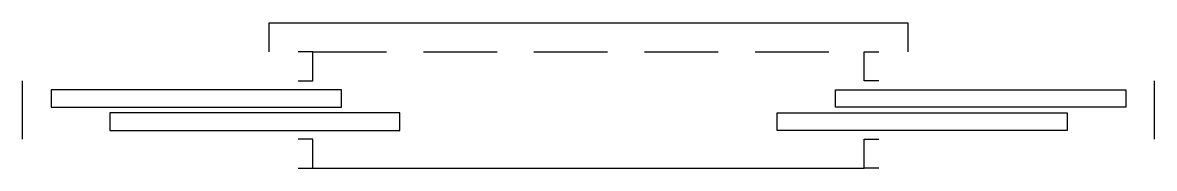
# Model space of a CAD drawing. Header units: millimetres. Extents: x 22692 to 22887, y 2234 to 2259.
import ezdxf

# ---------------------------------------------------------------- set-up
doc = ezdxf.new("R2010")
doc.units = ezdxf.units.MM
doc.header["$LTSCALE"] = 10
doc.linetypes.add('DASHED2', pattern=[9.525, 6.35, -3.175])

msp = doc.modelspace()

# ---------------------------------------------------------------- linework, layer by layer
for p, q in [((22734.98, 2259.24), (22844.98, 2259.24)), ((22734.98, 2254.24), (22734.98, 2259.24)), ((22844.98, 2259.24), (22844.98, 2254.24)), ((22742.48, 2254.24), (22739.98, 2254.24)), ((22742.48, 2249.24), (22742.48, 2254.24)), ((22837.48, 2254.24), (22839.98, 2254.24)), ((22837.48, 2249.24), (22837.48, 2254.24)), ((22692.48, 2239.24), (22692.48, 2249.24)), ((22739.98, 2249.24), (22742.48, 2249.24)), ((22839.98, 2249.24), (22837.48, 2249.24)), ((22887.48, 2239.24), (22887.48, 2249.24)), ((22742.48, 2239.24), (22739.98, 2239.24)), ((22742.48, 2234.24), (22742.48, 2239.24)), ((22837.48, 2234.24), (22837.48, 2239.24)), ((22837.48, 2239.24), (22839.98, 2239.24)), ((22739.98, 2234.24), (22742.48, 2234.24)), ((22742.48, 2234.24), (22837.48, 2234.24)), ((22839.98, 2234.24), (22837.48, 2234.24))]:
    msp.add_line(p, q)
at = {"linetype": 'DASHED2', "ltscale": 0.2}
msp.add_line((22742.48, 2254.24), (22837.48, 2254.24), dxfattribs=at)
for points in [[(22747.42, 2244.74), (22747.42, 2247.74), (22697.42, 2247.74), (22697.42, 2244.74)], [(22832.55, 2244.74), (22832.55, 2247.74), (22882.55, 2247.74), (22882.55, 2244.74)], [(22757.48, 2240.74), (22757.48, 2243.74), (22707.48, 2243.74), (22707.48, 2240.74)], [(22822.48, 2240.74), (22822.48, 2243.74), (22872.48, 2243.74), (22872.48, 2240.74)]]:
    msp.add_lwpolyline(points, close=True)

doc.saveas('drawing.dxf')
